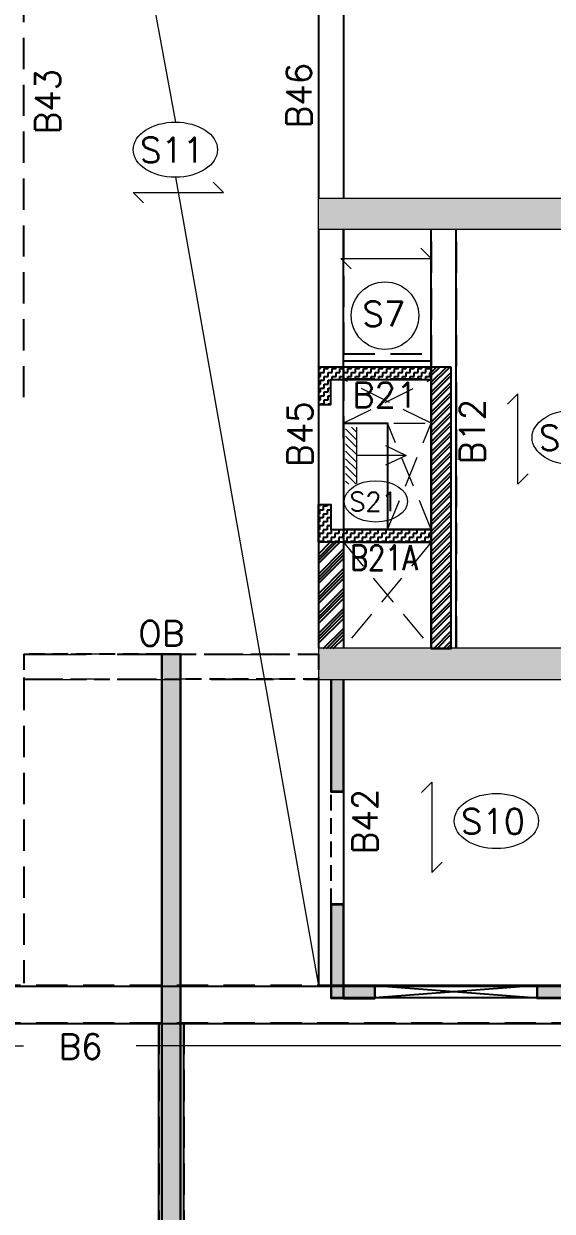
# Model space of a CAD drawing. Header units: millimetres. Extents: x 1181448 to 1317632, y -5734806 to -5633961.
# Drawn here: x 1293830 to 1298061, y -5713883 to -5704385 of the extents above; entities that cross this region are included whole.
import ezdxf

# ---------------------------------------------------------------- set-up
doc = ezdxf.new("R2010")
doc.units = ezdxf.units.MM
doc.header["$LTSCALE"] = 1000
doc.header["$MEASUREMENT"] = 0
for name, pattern in [('1', [0]), ('2BHK-A - FRONT$0$HIDDEN', [0.375, 0.25, -0.125]), ('AUDIT_D_120904163729-0', [0]), ('HIDDEN', [0.375, 0.25, -0.125]), ('T 10_TYPICAL ELEVATION$0$AUDIT_D_120904163729-0', [0]), ('T8(T9 IS SIMILAR)$0$$0$HIDDEN', [0.375, 0.25, -0.125]), ('T8(T9 IS SIMILAR)$0$HIDDEN', [0.375, 0.25, -0.125])]:
    doc.linetypes.add(name, pattern=pattern)
doc.layers.get('0').update_dxf_attribs({"linetype": 'AUDIT_D_120904163729-0'})
for name, color, linetype in [('100 MM THK. NON-STRUCTURAL WALL', 134, 'Continuous'), ('150 MM THK. BLOCK WORK.', 223, 'Continuous'), ('200 MM THK. BLOCK WORK.', 40, 'Continuous'), ('2BHK-A - FRONT$0$A-LINTEL', 5, '2BHK-A - FRONT$0$HIDDEN'), ('2BHK-A - FRONT$0$CUT-OUT', 49, 'Continuous'), ('A_dim', 1, 'Continuous'), ('S-BEAM', 20, 'Continuous'), ('SCPL-BEAMS NO.', 7, 'Continuous'), ('T 10_TYPICAL ELEVATION$0$A-WALL-FEATURES', 6, 'T 10_TYPICAL ELEVATION$0$AUDIT_D_120904163729-0'), ('T8(T9 IS SIMILAR)$0$S-BEAM', 20, 'T8(T9 IS SIMILAR)$0$$0$HIDDEN'), ('TYPICAL FLOOR ARCH', 251, 'AUDIT_D_120904163729-0')]:
    doc.layers.add(name, color=color, linetype=linetype)
for name, color, linetype, lineweight in [('160 THK. STRUCT WALL', 7, 'Continuous', 15), ('2BHK-A - FRONT$0$A-WALL- 160', 6, 'Continuous', 30), ('S-DRAWING SHEET', 17, 'Continuous', 5), ('S-HATCH', 8, 'Continuous', 9), ('SCPL BEAM', 20, 'Continuous', 13), ('SCPL_SLAB MARK', 72, 'Continuous', 20), ('T8(T9 IS SIMILAR)$0$SCPL BEAM', 191, 'T8(T9 IS SIMILAR)$0$$0$HIDDEN', 13)]:
    doc.layers.add(name, color=color, linetype=linetype, lineweight=lineweight)
doc.layers.add('160MM THK.NON-STRUCTURAL WALLS', color=7, linetype='Continuous', true_color=0xea7b62)
doc.layers.add('WALL - 0.16 thk STRUCTURAL', color=7, linetype='1', true_color=0x24ffc8)
doc.styles.add('SCPL', font='romans.shx')
doc.dimstyles.new('SCPL', dxfattribs={"dimscale": 0, "dimtxt": 300, "dimasz": 300, "dimexe": 100, "dimexo": 200, "dimgap": 150, "dimtad": 0, "dimdec": 0, "dimzin": 1, "dimdsep": 46, "dimtxsty": 'SCPL', "dimcen": 150, "dimclrd": 1, "dimclre": 2, "dimclrt": 5, "dimadec": 3, "dimazin": 0, "dimtfac": 1, "dimtdec": 0, "dimtofl": 0, "dimtmove": 2, "dimatfit": 3, "dimfxl": 0, "dimtolj": 1, "dimtzin": 0, "dimlwd": 15, "dimlwe": 13, "dimarcsym": 0})

# ---------------------------------------------------------------- blocks, each defined once
blk = doc.blocks.new('GGS')
at = {"layer": '2BHK-A - FRONT$0$A-LINTEL', "color": 8, "linetype": 'ByBlock'}
for p, q in [((-206564829.8, -159310958), (-206566129.8, -159310958)), ((-206564829.8, -159311058), (-206566129.8, -159311058))]:
    blk.add_line(p, q, dxfattribs=at)
blk.add_lwpolyline([(-206564829.8, -159310958), (-206566129.8, -159311058), (-206566129.8, -159310958), (-206564829.8, -159311058)], close=True, dxfattribs=at)
at = {"layer": '2BHK-A - FRONT$0$A-WALL- 160', "color": 8, "linetype": 'ByBlock'}
for p, q in [((-206567834.8, -159316733), (-206567834.8, -159308308)), ((-206567834.8, -159308308), (-206567684.8, -159308308)), ((-206567834.8, -159316893), (-206567834.8, -159308308)), ((-206567684.8, -159308308), (-206567834.8, -159308308)), ((-206567684.8, -159316893), (-206567684.8, -159308308)), ((-206567684.8, -159316733), (-206567684.8, -159308308)), ((-206566479.8, -159308508), (-206566479.8, -159309408)), ((-206566379.8, -159308508), (-206566379.8, -159309408)), ((-206566379.8, -159309408), (-206566479.8, -159309408)), ((-206566479.8, -159310308), (-206566479.8, -159311057.6)), ((-206566379.8, -159310308), (-206566479.8, -159310308)), ((-206566379.8, -159310308), (-206566379.8, -159311058)), ((-206566379.8, -159311058), (-206566479.8, -159311058))]:
    blk.add_line(p, q, dxfattribs=at)
for points in [[(-206566129.8, -159310958), (-206566379.8, -159310958), (-206566379.8, -159311058), (-206566129.8, -159311058)], [(-206564429.8, -159311058), (-206564829.8, -159311058), (-206564829.8, -159310958), (-206564429.8, -159310958)]]:
    blk.add_lwpolyline(points, close=True, dxfattribs=at)
at = {"layer": '2BHK-A - FRONT$0$CUT-OUT', "color": 8, "linetype": '2BHK-A - FRONT$0$HIDDEN', "ltscale": 0.5}
for points in [[(-206568939.6, -159308307.9), (-206568939.6, -159308507.9), (-206567834.8, -159308507.9), (-206567834.8, -159308307.9)], [(-206566580, -159308307.9), (-206566580, -159308507.9), (-206567684.8, -159308507.9), (-206567684.8, -159308307.9)], [(-206566479.8, -159309408), (-206566379.8, -159309408), (-206566379.8, -159310308), (-206566479.8, -159310308)]]:
    blk.add_lwpolyline(points, close=True, dxfattribs=at)
at = {"layer": 'T8(T9 IS SIMILAR)$0$S-BEAM', "color": 8}
for p, q in [((-206568940.3, -159306254.3, -0.1), (-206568940.3, -159302282.1)), ((-206566580.2, -159303156.5, -0.6), (-206566580.2, -159304657.4, -0.8)), ((-206566380.2, -159303156.5, -0.6), (-206566380.2, -159304657.4, -0.8)), ((-206566580.1, -159304906.5, -0.9), (-206566580, -159308258.2, 0)), ((-206566380.1, -159304906.5, -0.9), (-206566380, -159308239.1, 0)), ((-206565676.8, -159308258.1), (-206565676.8, -159304906.5, -0.9)), ((-206565476.8, -159308258.1, 0), (-206565476.8, -159304906.5, -0.9)), ((-206566380, -159305907.1, 0), (-206565676.8, -159305907.1, 0)), ((-206566380, -159306107.1, 0), (-206565676.8, -159306107.1, 0)), ((-206568940.3, -159308507.1, -0.2), (-206568940.3, -159310939, -0.1)), ((-206566580.1, -159308508.2, 0), (-206566580.1, -159310939, 0)), ((-206566380.1, -159308508.2, 0), (-206566380.1, -159310939, 0)), ((-206571090.6, -159310956.9, 0.1), (-206564429.7, -159310956.9, 0.1)), ((-206571090.6, -159311256.9, 0.1), (-206564429.7, -159311256.9, 0.1)), ((-206567860.1, -159311258, 0), (-206567860.2, -159316591.3, 0.1)), ((-206567660.1, -159311258, 0), (-206567660.2, -159316591.3, 0.1))]:
    blk.add_line(p, q, dxfattribs=at)
at = {"layer": 'T8(T9 IS SIMILAR)$0$SCPL BEAM', "color": 8, "linetype": 'T8(T9 IS SIMILAR)$0$HIDDEN'}
for p, q in [((-206568940.2, -159308305.5, 0), (-206566580.1, -159308305.5, 0)), ((-206568940.2, -159308505.5, 0), (-206566586.2, -159308505.5, 0.6))]:
    blk.add_line(p, q, dxfattribs=at)
blk = doc.blocks.new('A$C5F94338C')
at = {"layer": 'WALL - 0.16 thk STRUCTURAL', "true_color": 0x1f57ff}
h = blk.add_hatch(color=160, dxfattribs=at)
h.dxf.hatch_style = 1
h.paths.add_polyline_path([(30780.5, 11635.1), (30780.5, 11385), (22620, 11385), (22620, 11635)])
h = blk.add_hatch(color=160, dxfattribs=at)
h.dxf.hatch_style = 1
h.paths.add_polyline_path([(22620.1, 8037.1), (22620.1, 7787.1), (27909.8, 7787.3), (27909.8, 8037.3)])
at = {"layer": '160 THK. STRUCT WALL'}
blk.add_lwpolyline([(30780.5, 11635.1), (30780.5, 11385), (22620, 11385), (22620, 11635)], close=True, dxfattribs=at)
at = {"layer": '160 THK. STRUCT WALL', "elevation": 0}
blk.add_lwpolyline([(22620.1, 8037.1), (22620.1, 7787.1), (27909.8, 7787.3), (27909.8, 8037.3)], close=True, dxfattribs=at)
blk = doc.blocks.new('HS')
at = {"linetype": 'Continuous'}
for p, q in [((-9.28, 0), (9.28, 0)), ((-9.28, 0), (-7.16, -2.12)), ((9.28, 0), (7.16, 2.12))]:
    blk.add_line(p, q, dxfattribs=at)
blk = doc.blocks.new('One WAy')
at = {"xscale": -38.94666666665216, "yscale": 38.94666666665216, "zscale": 38.94666666665216, "rotation": 270}
blk.add_blockref('HS', (0, 0), dxfattribs=at)
blk = doc.blocks.new('A$C42226032')
at = {"layer": 'SCPL_SLAB MARK'}
h = blk.add_hatch(dxfattribs=at)
h.set_pattern_fill('ANSI31', color=256, scale=0.2, angle=90)
h.set_pattern_definition([(135, (-48.789575, -510.390865), (-0.0176776695, -0.0176776695), [])])
h.paths.add_polyline_path([(-0.1372, -0.2348), (-0.1372, -0.2863), (0.1337, -0.2863), (0.1337, -0.2348)])
for p, q in [((0, 0), (0, -0.2348)), ((0, 0), (-0.0473, -0.0981)), ((0.0473, -0.0981), (0, 0)), ((0.1337, -0.2348), (-0.1337, -0.2348))]:
    blk.add_line(p, q, dxfattribs=at)
blk = doc.blocks.new('*D109')
at = {"layer": 'T 10_TYPICAL ELEVATION$0$A-WALL-FEATURES', "color": 1, "lineweight": 15, "transparency": 16777216}
for p, q in [((-206690638.6, -159343303.5), (-206688538.6, -159343303.5)), ((-206684078.5, -159343303.5), (-206687638.6, -159343303.5))]:
    blk.add_line(p, q, dxfattribs=at)
at = {"layer": 'T 10_TYPICAL ELEVATION$0$A-WALL-FEATURES', "color": 2, "lineweight": 13, "transparency": 16777216}
for p, q in [((-206690938.6, -159343453.4), (-206690938.6, -159343403.5)), ((-206683778.5, -159343453.5), (-206683778.5, -159343403.5))]:
    blk.add_line(p, q, dxfattribs=at)
at = {"layer": 'T 10_TYPICAL ELEVATION$0$A-WALL-FEATURES', "color": 1, "transparency": 16777216}
for points in [[(-206690638.6, -159343253.5), (-206690638.6, -159343353.5), (-206690938.6, -159343303.5)], [(-206684078.5, -159343253.5), (-206684078.5, -159343353.5), (-206683778.5, -159343303.5)]]:
    blk.add_solid(points, dxfattribs=at)
at = {"layer": 'T 10_TYPICAL ELEVATION$0$A-WALL-FEATURES', "color": 5, "transparency": 16777216, "insert": (-206688088.6, -159343303.5), "char_height": 300, "attachment_point": 5, "style": 'SCPL'}
blk.add_mtext('\\A1;  ', dxfattribs=at)
blk = doc.blocks.new('A$C73fda794')
at = {"layer": '100 MM THK. NON-STRUCTURAL WALL', "linetype": 'ByBlock'}
h = blk.add_hatch(dxfattribs=at)
h.set_pattern_fill('ZIGZAG', color=256, scale=250)
h.set_pattern_definition([(0, (-1146919.566, 5715451.144), (31.25, 31.25), [31.25, -31.25]), (90, (-1146888.316, 5715451.144), (-31.25, 31.25), [31.25, -31.25])])
h.paths.add_polyline_path([(4421.7, 3631.6), (3518.5, 3631.6), (3518.5, 3331.6), (3618.5, 3331.6), (3618.5, 3531.6), (4421.7, 3531.6)])
h = blk.add_hatch(dxfattribs=at)
h.set_pattern_fill('ZIGZAG', color=256, scale=250, angle=180)
h.set_pattern_definition([(180, (1151665.673, -5709588.006), (-31.25, -31.25), [31.25, -31.25]), (270, (1151634.423, -5709588.006), (31.25, -31.25), [31.25, -31.25])])
h.paths.add_polyline_path([(4421.7, 2231.6), (3518.5, 2231.6), (3518.5, 2531.6), (3618.5, 2531.6), (3618.5, 2331.6), (4421.7, 2331.6)])
h = blk.add_hatch(dxfattribs=at)
h.set_pattern_fill('ZIGZAG', color=256, scale=250)
h.set_pattern_definition([(0, (-1203933.584, 5720355.632), (31.25, 31.25), [31.25, -31.25]), (90, (-1203902.334, 5720355.632), (-31.25, 31.25), [31.25, -31.25])])
h.paths.add_polyline_path([(11968.7, -3119.3), (10268.6, -3119.3), (10268.6, -3019.3), (11968.7, -3019.3)])
h.paths.add_polyline_path([(9228.7, -4119.3), (9228.7, -4219.3), (7018.6, -4219.3), (7018.6, -4119.3), (8168.7, -4118.9), (8168.7, -4018.9), (8268.7, -4018.9), (8268.7, -4119.3)])
h.paths.add_polyline_path([(8168.7, -3018.9), (7269, -3018.9), (7269, -3118.9), (8168.7, -3118.9)])
h.paths.add_polyline_path([(6519, -3118.9), (5919, -3118.9), (5919, -3018.9), (6519, -3018.9)])
h.paths.add_polyline_path([(3718.7, -669.3), (3618.7, -669.3), (3618.7, -1418.9), (3718.7, -1418.9)])
h.paths.add_polyline_path([(3718.7, 230.7), (3618.7, 230.7), (3618.7, 1130.7), (3718.7, 1130.7)])
h.paths.add_polyline_path([(8568.8, -1319.3), (8468.8, -1319.3), (8468.8, -819.3), (8468.8, -819.3), (8468.7, -718.4), (8568.8, -718.7)])
h.paths.add_polyline_path([(5918.7, -8328.9), (5183.7, -8328.9), (5183.7, -8228.9), (5918.7, -8228.9)])
h.paths.add_polyline_path([(5668.7, -1419.3), (5268.7, -1419.3), (5268.7, -1319.3), (5668.7, -1319.3)])
h.paths.add_polyline_path([(3968.7, -1319.3), (3718.7, -1319.3), (3718.7, -1419.3), (3968.7, -1419.3)])
at = {"layer": '150 MM THK. BLOCK WORK.', "linetype": 'ByBlock'}
h = blk.add_hatch(dxfattribs=at)
h.set_pattern_fill('HEX', color=256, scale=150)
h.set_pattern_definition([(0, (-1149440.806, 5720354.73), (0, 32.47595264), [18.75, -37.5]), (120, (-1149440.806, 5720354.73), (-28.125, -16.23797632), [18.75, -37.5]), (60, (-1149422.056, 5720354.73), (-28.125, 16.23797632), [18.75, -37.5])])
h.paths.add_polyline_path([(2263.7, -8914.3), (2413.7, -8914.3), (2413.7, -7254.3), (2263.7, -7254.3)], flags=16)
h.paths.add_polyline_path([(2413.7, -8914.5), (2413.7, -8914.3), (2413.7, 1335.4), (2263.7, 1335.4), (2263.7, -8914.5)])
at = {"layer": '160MM THK.NON-STRUCTURAL WALLS', "linetype": 'ByBlock'}
h = blk.add_hatch(dxfattribs=at)
h.set_pattern_fill('ANSI32', color=256, scale=150)
h.set_pattern_definition([(45, (-1146876.57, 5715451.144), (-39.77475644, 39.77475644), []), (45, (-1146850.05, 5715451.144), (-39.77475644, 39.77475644), [])])
h.paths.add_polyline_path([(4581.7, 3631.6), (4421.7, 3631.6), (4421.7, 1380.8), (4581.7, 1380.8)])
at = {"layer": '200 MM THK. BLOCK WORK.', "linetype": 'ByBlock'}
h = blk.add_hatch(dxfattribs=at)
h.set_pattern_fill('ANSI34', color=256, scale=150)
h.set_pattern_definition([(45, (206689697.06, 159341505.57), (-79.549512883, 79.549512883), []), (45, (206689723.58, 159341505.57), (-79.549512883, 79.549512883), []), (45, (206689750.09, 159341505.57), (-79.549512883, 79.549512883), []), (45, (206689776.61, 159341505.57), (-79.549512883, 79.549512883), [])])
h.paths.add_polyline_path([(3517.7, 2231.5), (3717.7, 2231.6), (3717.7, 1380.8), (3517.7, 1380.8)])
at = {"layer": '100 MM THK. NON-STRUCTURAL WALL', "linetype": 'ByBlock'}
for p, q in [((3618.7, 1130.7, 0), (3618.7, 230.7, 0)), ((3718.7, 1130.7, 0), (3718.7, 230.7, 0)), ((3718.7, 230.7, 0), (3618.7, 230.7, 0)), ((3618.7, -669.3, 0), (3618.7, -1418.9, 0)), ((3718.7, -669.3, 0), (3618.7, -669.3, 0)), ((3718.7, -669.3, 0), (3718.7, -1419.3, 0)), ((3718.7, -1419.3, 0), (3618.7, -1419.3, 0))]:
    blk.add_line(p, q, dxfattribs=at)
at = {"layer": '100 MM THK. NON-STRUCTURAL WALL', "linetype": 'ByBlock', "elevation": 0}
for points in [[(4421.7, 3631.6), (3518.5, 3631.6), (3518.5, 3331.6), (3618.5, 3331.6), (3618.5, 3531.6), (4421.7, 3531.6)], [(4421.7, 2231.6), (3518.5, 2231.6), (3518.5, 2531.6), (3618.5, 2531.6), (3618.5, 2331.6), (4421.7, 2331.6)], [(3968.7, -1319.3), (3718.7, -1319.3), (3718.7, -1419.3), (3968.7, -1419.3)], [(5668.7, -1419.3), (5268.7, -1419.3), (5268.7, -1319.3), (5668.7, -1319.3)]]:
    blk.add_lwpolyline(points, close=True, dxfattribs=at)
at = {"layer": '150 MM THK. BLOCK WORK.', "linetype": 'ByBlock'}
for p, q in [((2263.7, -7254.3, 0), (2263.7, 1335.4, 0)), ((2263.7, 1335.4, 0), (2413.7, 1335.4, 0)), ((2263.7, -7254.3, 0), (2263.7, 1335.4, 0)), ((2413.7, 1335.4, 0), (2263.7, 1335.4, 0)), ((2413.7, -7254.3, 0), (2413.7, 1335.4, 0)), ((2413.7, -7254.3, 0), (2413.7, 1335.4, 0))]:
    blk.add_line(p, q, dxfattribs=at)
at = {"layer": '160MM THK.NON-STRUCTURAL WALLS', "linetype": 'ByBlock', "elevation": 0}
blk.add_lwpolyline([(4581.7, 3631.6), (4421.7, 3631.6), (4421.7, 1380.8), (4581.7, 1380.8)], close=True, dxfattribs=at)
at = {"layer": 'S-BEAM'}
for p, q in [((3518.5, 6481.6, 0), (3518.5, 4981.5, -0.1)), ((3718.5, 6481.6, 0), (3718.5, 4981.5, -0.1)), ((3517.6, 4731.5, -0.9), (3517.7, 1382.9, 0)), ((3717.6, 4731.5, -0.9), (3717.7, 1382.9, 0)), ((4421.7, 1382.9, 0.1), (4421.7, 4730.8, -0.9)), ((4621.7, 1382.9, 0.1), (4621.7, 4730.8, -0.9)), ((3717.6, 3681.6, 0), (4421.7, 3681.6, 0)), ((3717.6, 3531.6, 0), (4421.7, 3531.6, 0)), ((3717.6, 3531.6, 0), (4421.7, 3531.6, 0)), ((4421.7, 2331.6, 0), (3717.7, 2331.6, 0)), ((4421.7, 2231.6, 0), (3717.7, 2231.6, 0)), ((3518.6, 1114.1, 0), (3518.6, -1316.7, 0)), ((3718.6, 1114.1, 0), (3718.6, -1316.7, 0)), ((-991.9, -1319.3, 0), (5669, -1319.3, 0)), ((-991.9, -1619.3, 0), (5669, -1619.3, 0)), ((2238.5, -1619.3, 0), (2238.5, -6954.3, 0.1)), ((2438.6, -1619.3, 0), (2438.5, -6954.3, 0.1))]:
    blk.add_line(p, q, dxfattribs=at)
at = {"layer": 'S-BEAM', "color": 6, "elevation": -0.5}
blk.add_lwpolyline([(3717.7, 3181.6), (4071.4, 3181.6), (4071.4, 2331.6)], dxfattribs=at)
at = {"layer": 'S-BEAM', "elevation": 0}
for points in [[(3717.7, 2331.6), (4421.7, 2331.6)], [(3717.7, 2231.6), (4421.7, 2231.6)]]:
    blk.add_lwpolyline(points, dxfattribs=at)
at = {"layer": 'S-DRAWING SHEET'}
for p, q in [((3717.7, 2331.7, 0), (3717.7, 2128.8, 0)), ((3717.7, 2331.6, 0), (3717.7, 2231.6, 0))]:
    blk.add_line(p, q, dxfattribs=at)
at = {"layer": 'S-HATCH', "linetype": 'HIDDEN'}
for p, q in [((4421.7, 3181.6, -0.4), (3717.6, 3531.6, 0)), ((3717.6, 3181.6, -0.5), (4421.7, 3531.6, 0)), ((4421.7, 2331.6, 0), (4071.4, 3181.6, -0.5)), ((4071.4, 2331.6, 0), (4421.7, 3181.6, -0.5)), ((4121.4, 3181.6, 0), (4421.7, 3181.6, -0.5)), ((4421.7, 2231.6, 0), (3717.7, 1382.9, 0)), ((3717.7, 2231.6, 0), (4421.7, 1382.9, 0))]:
    blk.add_line(p, q, dxfattribs=at)
at = {"layer": 'SCPL BEAM', "linetype": 'HIDDEN', "ltscale": 2}
for p, q in [((1158.5, 1333.2, 0), (3518.6, 1333.2, 0)), ((1158.5, 1133.2, 0), (3512.5, 1133.2, 0.6))]:
    blk.add_line(p, q, dxfattribs=at)
at = {"layer": 'SCPL_SLAB MARK'}
for p, q in [((1158.5, 12255.8, -0.7), (2373.1, 5590.3)), ((2373.1, 5149.1), (3518.6, -1316.7, 0.1))]:
    blk.add_line(p, q, dxfattribs=at)
blk.add_circle((4051.1, 4042.2), 269.9, dxfattribs=at)
for centre, major_axis in [((2373.1, 5369.7), (-337.6, 0)), ((5566, 3067.5, 0), (-337.6, 0)), ((3978.5, 2557, 0), (-253.2, 0)), ((4942.6, 0), (-337.6, 0))]:
    blk.add_ellipse(centre, major_axis=major_axis, ratio=0.653464, start_param=-1.570796, end_param=4.712389, dxfattribs=at)
at = {"layer": '160 THK. STRUCT WALL'}
blk.add_blockref('A$C5F94338C', (-19101.6, -6654.2, 0), dxfattribs=at)
at = {"layer": 'SCPL_SLAB MARK', "xscale": -1}
for p, rotation in [((2397.2, 5028, 0), 270), ((4426.6, -49.9, 0), 180)]:
    blk.add_blockref('One WAy', p, dxfattribs=dict(at, rotation=rotation))
at = {"layer": 'SCPL_SLAB MARK', "color": 5, "xscale": -1, "rotation": 270}
blk.add_blockref('One WAy', (4059.5, 4498.6, 0), dxfattribs=at)
at = {"layer": 'SCPL_SLAB MARK', "xscale": -1}
blk.add_blockref('One WAy', (5114.9, 3055, 0), dxfattribs=at)
at = {"layer": 'SCPL_SLAB MARK', "xscale": -1688.827550168744, "yscale": 1688.827550168744, "zscale": 1688.827550168744, "rotation": 270.0012183231945}
blk.add_blockref('A$C42226032', (4219.7, 2925.1, 0), dxfattribs=at)
at = {"layer": 'TYPICAL FLOOR ARCH'}
blk.add_blockref('GGS', (206570100, 159309643.4, 0), dxfattribs=at)
at = {"layer": 'SCPL-BEAMS NO.', "style": 'SCPL'}
for s, p in [('B43', (1451.8, 5492.9, -0.6)), ('B46', (3461.8, 5541.5, 0)), ('B45', (3470.1, 2834.1, -0.6)), ('B12', (4850.6, 2854.5, -0.9)), ('B42', (3990.2, -264.1, -0.6))]:
    blk.add_text(s, height=200, rotation=90, dxfattribs=at).set_placement(p)
for s, p in [('B21', (3787.7, 3308.9, -1.2)), ('OB', (2076.1, 1401)), ('B6', (1437.7, -1903.2, 0.6))]:
    blk.add_text(s, height=200, dxfattribs=at).set_placement(p)
at = {"layer": 'SCPL-BEAMS NO.', "style": 'SCPL', "width": 0.8}
blk.add_text('B21A', height=200, dxfattribs=at).set_placement((3771.4, 2006.6, -1.2))
at = {"layer": 'SCPL_SLAB MARK', "style": 'SCPL'}
for s, height, p in [('S11', 200, (2089.5, 5266.9, 0)), ('S7', 200, (3870.2, 3955.6)), ('S14', 200, (5282.4, 2964.6)), ('S21', 150, (3765.8, 2479.8, 0)), ('S10', 200, (4658.9, -102.8, 0))]:
    blk.add_text(s, height=height, dxfattribs=at).set_placement(p)
at = {"layer": 'T 10_TYPICAL ELEVATION$0$A-WALL-FEATURES'}
dim = blk.add_linear_dim(base=(5918.5, -1797.9, 0), p1=(-1241.6, -1747.8, 0), p2=(5918.5, -1748, 0), text='  ', dimstyle='SCPL', override={"dimscale": 1}, dxfattribs=at)
dim.commit()
dim.dimension.update_dxf_attribs({"geometry": '*D109', "text_midpoint": (1608.5, -1797.9, 0), "dimtype": 128, "insert": (206689697.1, 159341505.6)})

msp = doc.modelspace()

# ---------------------------------------------------------------- block references
at = {"layer": 'A_dim', "linetype": 'ByBlock'}
msp.add_blockref('A$C73fda794', (1292671.2, -5710762), dxfattribs=at)

doc.saveas('drawing.dxf')
